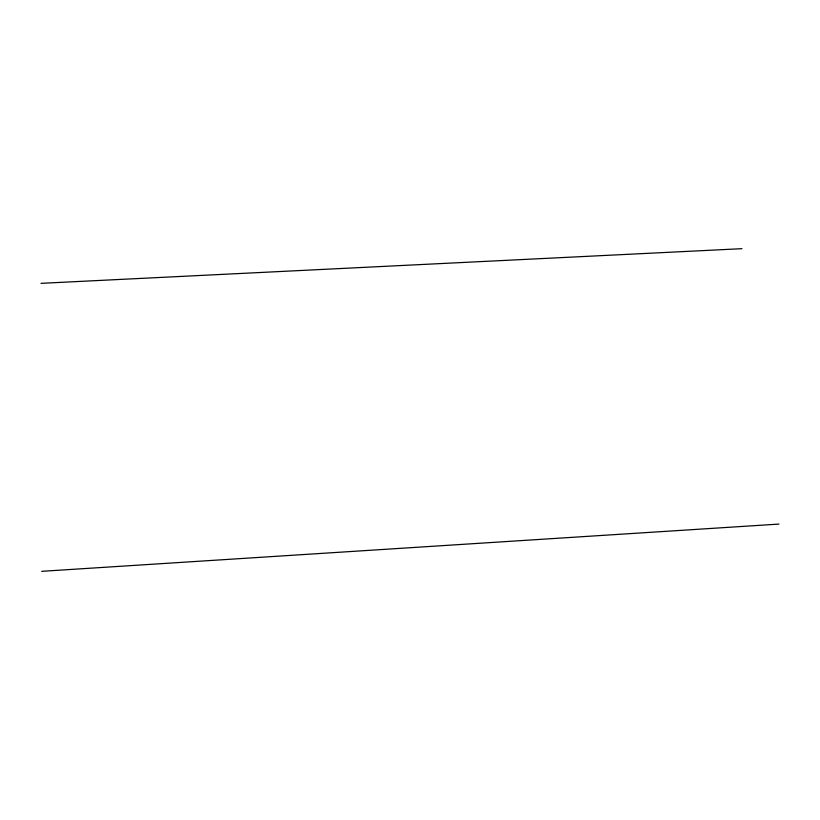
<?xml version="1.0" encoding="UTF-8"?>
<svg xmlns="http://www.w3.org/2000/svg" width="820" height="820" viewBox="0 0 820 820"><rect width="100%" height="100%" fill="white"/><g stroke="black" fill="none" stroke-linecap="round" stroke-linejoin="round"><path stroke-width="1.23" d="M41.697 571.325L779 524.082M41 283.341L741.977 248.675"/></g></svg>
